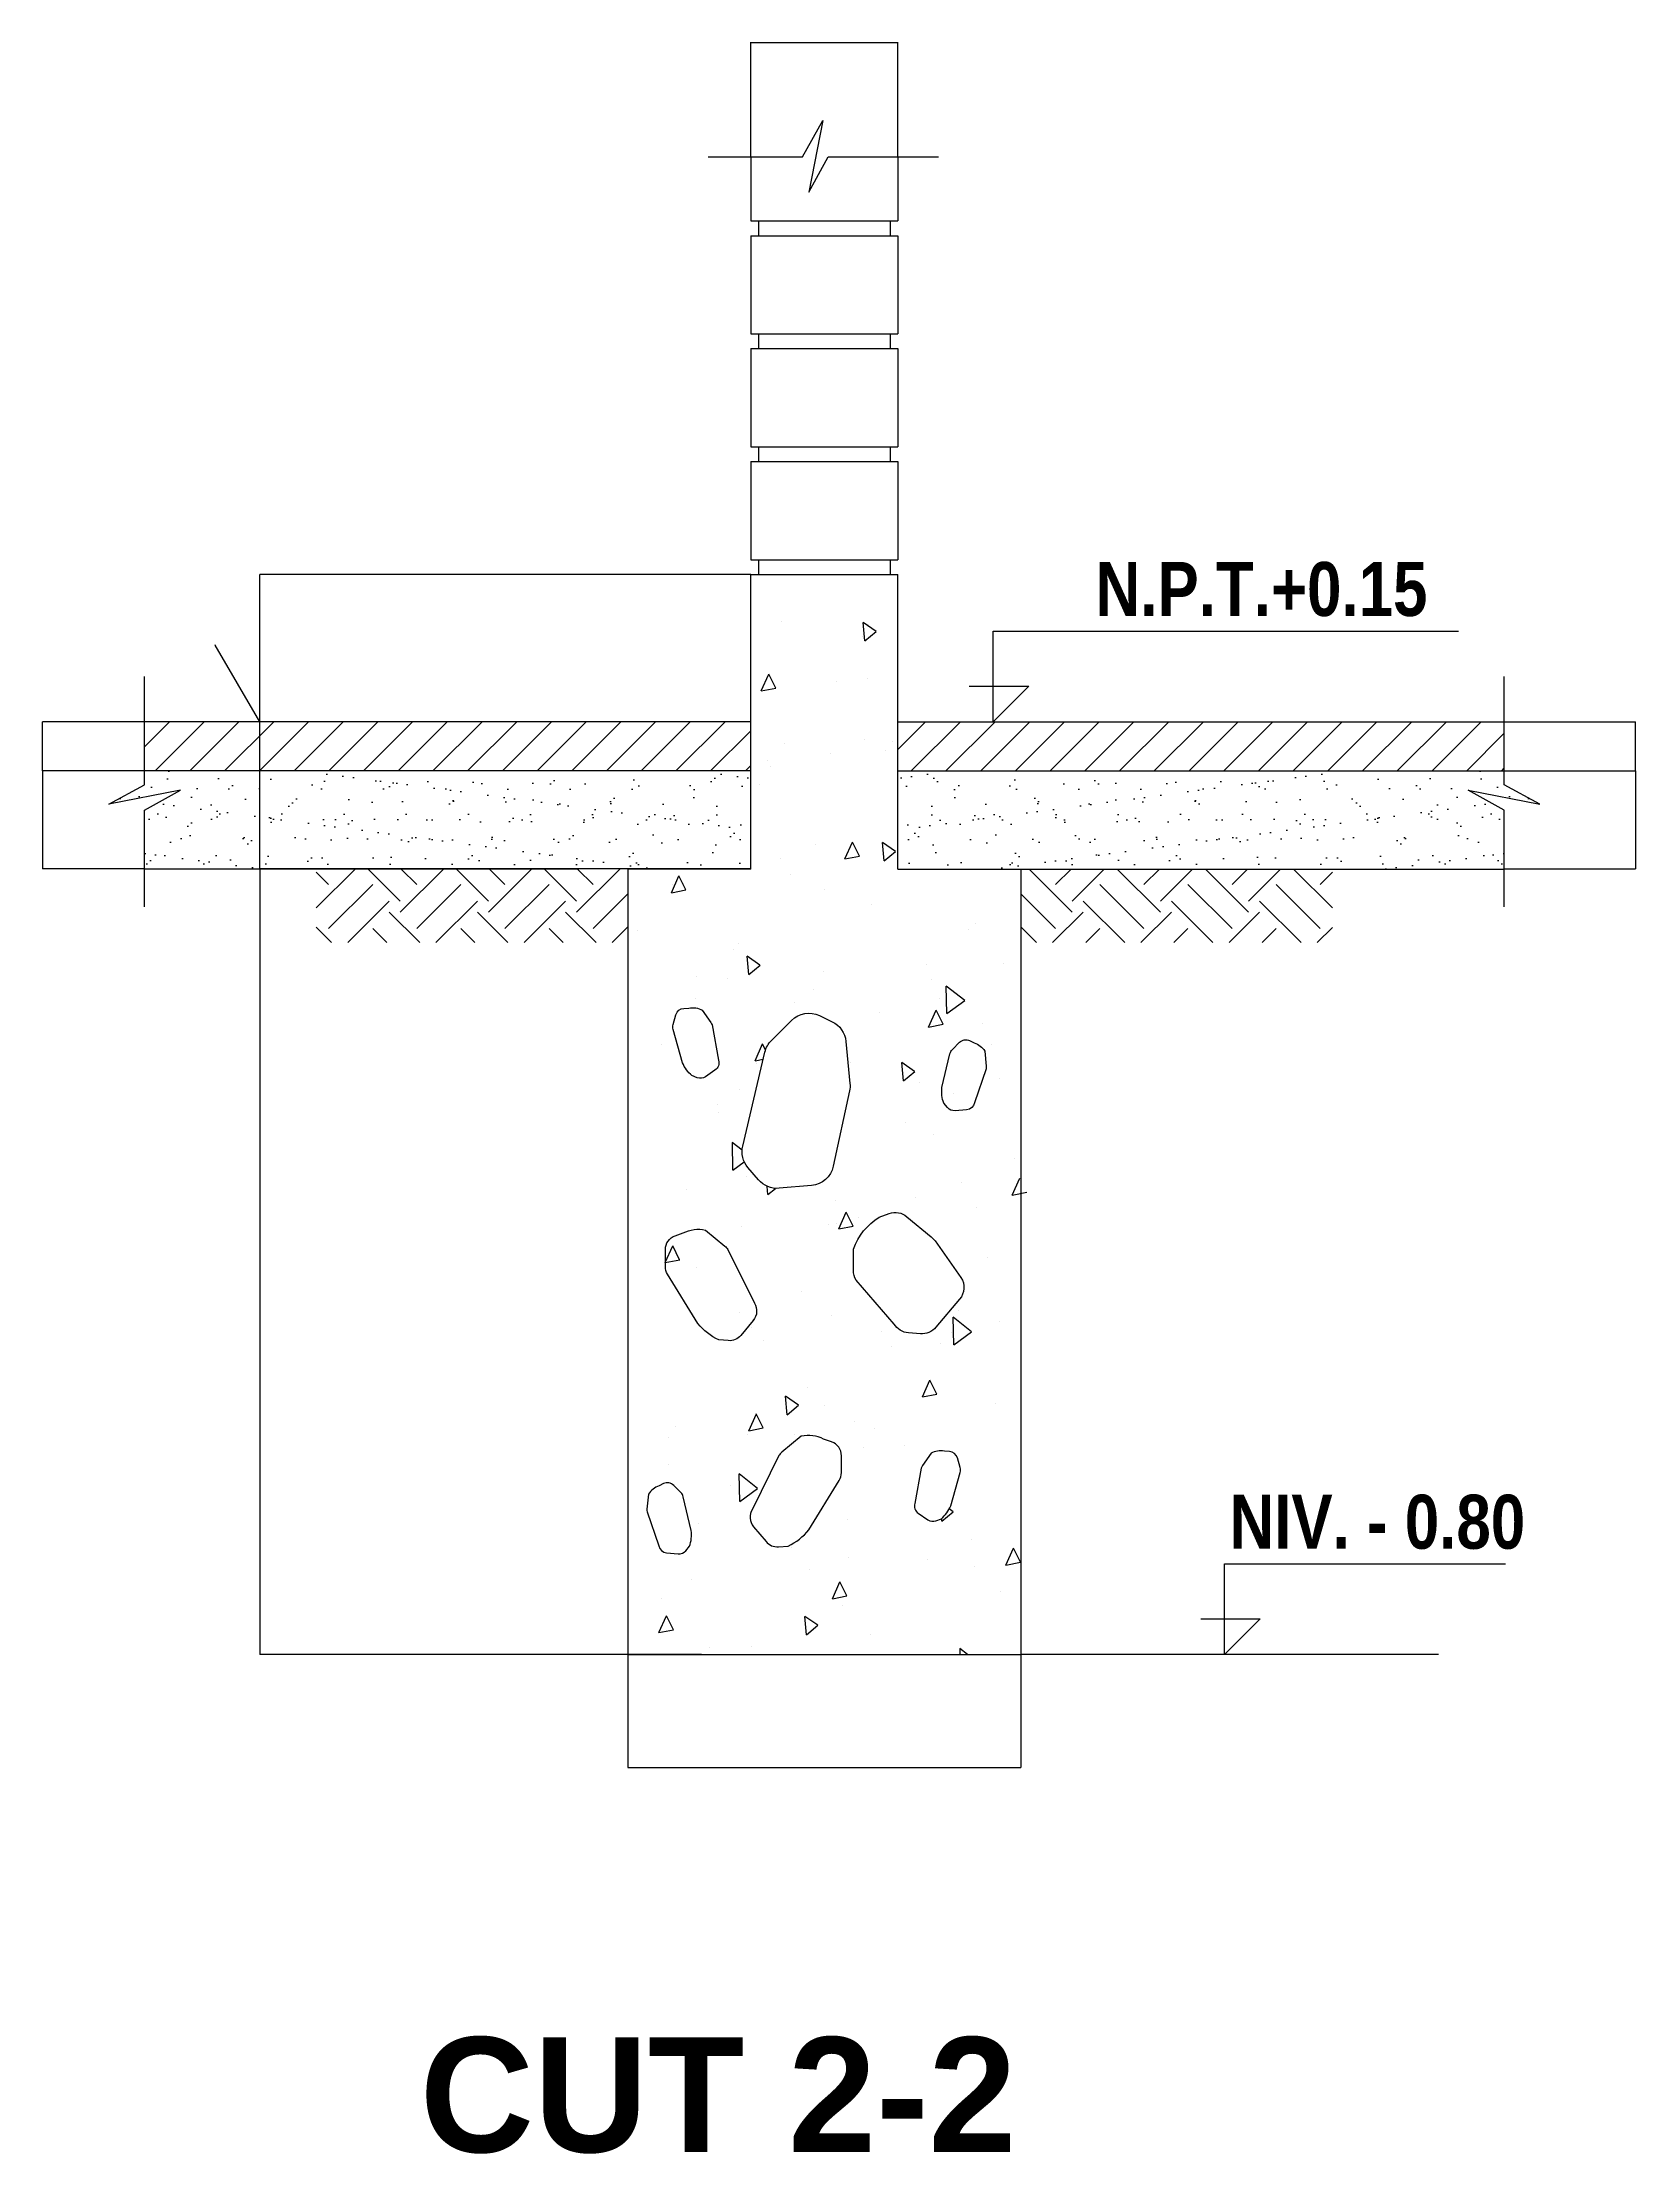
# Model space of a CAD drawing. Header units: millimetres. Extents: x -249630 to 95394, y -188036 to 109963.
# Drawn here: x 21678 to 23301, y -66666 to -64516 of the extents above; entities that cross this region are included whole.
import ezdxf
from ezdxf.enums import TextEntityAlignment as Align

# ---------------------------------------------------------------- set-up
doc = ezdxf.new("R2010")
doc.units = ezdxf.units.MM
doc.header["$PDMODE"] = 2
for name, color, linetype in [('TEXTOS', 11, 'Continuous'), ('TITULOS', 180, 'Continuous'), ('VEREDA', 1, 'Continuous')]:
    doc.layers.add(name, color=color, linetype=linetype)
doc.styles.add('COTAS', font='arial.ttf', dxfattribs={"width": 1.1})
doc.styles.add('DESCRIPCION(E)', font='swisscbi.ttf', dxfattribs={"width": 1.1, "oblique": 15, "height": 0.15})
doc.styles.add('TITULOS(E)', font='swisscbi.ttf', dxfattribs={"oblique": 15, "height": 0.23})
doc.dimstyles.new('Copy of COTA1-25', dxfattribs={"dimscale": 0.25, "dimtxt": 0.22, "dimasz": 0.12, "dimexe": 0.08, "dimexo": 0.05, "dimgap": 0.076, "dimtad": 2, "dimtih": 1, "dimtoh": 1, "dimzin": 4, "dimdsep": 46, "dimtxsty": 'COTAS', "dimblk": 'ARCHTICK', "dimcen": -0.1, "dimclrd": 141, "dimclre": 141, "dimclrt": 11, "dimadec": 0, "dimazin": 0, "dimtfac": 1, "dimtix": 1, "dimtmove": 1, "dimatfit": 3, "dimfxl": 1, "dimtolj": 1, "dimtzin": 0, "dimarcsym": 0})

# ---------------------------------------------------------------- blocks, each defined once
blk = doc.blocks.new('_ArchTick')
at = {"color": 0, "linetype": 'ByBlock', "const_width": 0.15}
blk.add_lwpolyline([(-0.5, -0.5), (0.5, 0.5)], dxfattribs=at)
blk = doc.blocks.new('*D553')
at = {"color": 141, "linetype": 'Continuous', "lineweight": -2, "transparency": 16777216}
for p, q in [((22399.5, -65357.9), (21899.6, -65357.9)), ((21899.6, -65357.9), (21899.6, -66157.9)), ((22349.5, -66157.9), (21899.6, -66157.9))]:
    blk.add_line(p, q, dxfattribs=at)
at = {"layer": 'Defpoints', "color": 0, "linetype": 'Continuous', "transparency": 16777216}
for p in [(22399.5, -65357.9), (21899.6, -66157.9), (22349.5, -66157.9)]:
    blk.add_point(p, dxfattribs=at)
at = {"color": 141, "linetype": 'Continuous', "lineweight": -2, "transparency": 16777216, "xscale": 0.03, "yscale": 0.03, "zscale": 0.03}
for p, rotation in [((21899.6, -65357.9), 90), ((21899.6, -66157.9), 270)]:
    blk.add_blockref('_ArchTick', p, dxfattribs=dict(at, rotation=rotation))
at = {"color": 11, "linetype": 'Continuous', "transparency": 16777216, "insert": (21899.5, -65757.9), "char_height": 0.055, "attachment_point": 5, "style": 'COTAS'}
blk.add_mtext('\\A1;800.00', dxfattribs=at)
blk = doc.blocks.new('*D555')
at = {"color": 141, "linetype": 'Continuous', "lineweight": -2, "transparency": 16777216}
for p, q in [((22274.5, -66158), (22274.5, -66273)), ((22674.5, -66158), (22674.5, -66273)), ((22274.5, -66273), (22674.5, -66273))]:
    blk.add_line(p, q, dxfattribs=at)
at = {"layer": 'Defpoints', "color": 0, "linetype": 'Continuous', "transparency": 16777216}
for p in [(22274.5, -66157.9), (22674.5, -66157.9), (22674.5, -66273)]:
    blk.add_point(p, dxfattribs=at)
at = {"color": 141, "linetype": 'Continuous', "lineweight": -2, "transparency": 16777216, "xscale": 0.03, "yscale": 0.03, "zscale": 0.03, "rotation": 180}
blk.add_blockref('_ArchTick', (22274.5, -66273), dxfattribs=at)
at = {"color": 141, "linetype": 'Continuous', "lineweight": -2, "transparency": 16777216, "xscale": 0.03, "yscale": 0.03, "zscale": 0.03}
blk.add_blockref('_ArchTick', (22674.5, -66273), dxfattribs=at)
at = {"color": 11, "linetype": 'Continuous', "transparency": 16777216, "insert": (22474.5, -66273), "char_height": 0.055, "attachment_point": 5, "style": 'COTAS'}
blk.add_mtext('\\A1;400.00', dxfattribs=at)
blk = doc.blocks.new('*D560')
at = {"color": 141, "linetype": 'Continuous', "lineweight": -2, "transparency": 16777216}
for p, q in [((21782, -65207.9), (21678.3, -65207.9)), ((21678.3, -65257.9), (21678.3, -65207.9)), ((21782, -65257.9), (21678.3, -65257.9))]:
    blk.add_line(p, q, dxfattribs=at)
at = {"layer": 'Defpoints', "color": 0, "linetype": 'Continuous', "transparency": 16777216}
for p in [(21678.3, -65207.9), (21782.1, -65207.9), (21782.1, -65257.9)]:
    blk.add_point(p, dxfattribs=at)
at = {"color": 141, "linetype": 'Continuous', "lineweight": -2, "transparency": 16777216, "xscale": 0.03, "yscale": 0.03, "zscale": 0.03}
for p, rotation in [((21678.3, -65207.9), 90), ((21678.3, -65257.9), 270)]:
    blk.add_blockref('_ArchTick', p, dxfattribs=dict(at, rotation=rotation))
at = {"color": 11, "linetype": 'Continuous', "transparency": 16777216, "insert": (21678.2, -65232.9), "char_height": 0.055, "attachment_point": 5, "style": 'COTAS'}
blk.add_mtext('\\A1;50.00', dxfattribs=at)
blk = doc.blocks.new('*D561')
at = {"color": 141, "linetype": 'Continuous', "lineweight": -2, "transparency": 16777216}
for p, q in [((21782, -65257.9), (21678.3, -65257.9)), ((21678.3, -65257.9), (21678.3, -65357.9)), ((21782, -65357.9), (21678.3, -65357.9))]:
    blk.add_line(p, q, dxfattribs=at)
at = {"layer": 'Defpoints', "color": 0, "linetype": 'Continuous', "transparency": 16777216}
for p in [(21782.1, -65257.9), (21678.3, -65357.9), (21782.1, -65357.9)]:
    blk.add_point(p, dxfattribs=at)
at = {"color": 141, "linetype": 'Continuous', "lineweight": -2, "transparency": 16777216, "xscale": 0.03, "yscale": 0.03, "zscale": 0.03}
for p, rotation in [((21678.3, -65257.9), 90), ((21678.3, -65357.9), 270)]:
    blk.add_blockref('_ArchTick', p, dxfattribs=dict(at, rotation=rotation))
at = {"color": 11, "linetype": 'Continuous', "transparency": 16777216, "insert": (21678.2, -65307.9), "char_height": 0.055, "attachment_point": 5, "style": 'COTAS'}
blk.add_mtext('\\A1;100.00', dxfattribs=at)
blk = doc.blocks.new('*D562')
at = {"color": 141, "linetype": 'Continuous', "lineweight": -2, "transparency": 16777216}
for p, q in [((23167, -65257.9), (23300.6, -65257.9)), ((23300.6, -65257.9), (23300.6, -65357.9)), ((23167, -65357.9), (23300.6, -65357.9))]:
    blk.add_line(p, q, dxfattribs=at)
at = {"layer": 'Defpoints', "color": 0, "linetype": 'Continuous', "transparency": 16777216}
for p in [(23167, -65257.9), (23167, -65357.9), (23300.6, -65357.9)]:
    blk.add_point(p, dxfattribs=at)
at = {"color": 141, "linetype": 'Continuous', "lineweight": -2, "transparency": 16777216, "xscale": 0.03, "yscale": 0.03, "zscale": 0.03}
for p, rotation in [((23300.6, -65257.9), 90), ((23300.6, -65357.9), 270)]:
    blk.add_blockref('_ArchTick', p, dxfattribs=dict(at, rotation=rotation))
at = {"color": 11, "linetype": 'Continuous', "transparency": 16777216, "insert": (23300.8, -65307.9), "char_height": 0.055, "attachment_point": 5, "style": 'COTAS'}
blk.add_mtext('\\A1;100.00', dxfattribs=at)
blk = doc.blocks.new('*D563')
at = {"color": 141, "linetype": 'Continuous', "lineweight": -2, "transparency": 16777216}
for p, q in [((22399.5, -64632.4), (22399.5, -64515.9)), ((22399.5, -64516), (22549.5, -64516)), ((22549.5, -64632.4), (22549.5, -64515.9))]:
    blk.add_line(p, q, dxfattribs=at)
at = {"layer": 'Defpoints', "color": 0, "linetype": 'Continuous', "transparency": 16777216}
for p in [(22549.5, -64516), (22399.5, -64632.5), (22549.5, -64632.5)]:
    blk.add_point(p, dxfattribs=at)
at = {"color": 141, "linetype": 'Continuous', "lineweight": -2, "transparency": 16777216, "xscale": 0.03, "yscale": 0.03, "zscale": 0.03, "rotation": 180}
blk.add_blockref('_ArchTick', (22399.5, -64516), dxfattribs=at)
at = {"color": 141, "linetype": 'Continuous', "lineweight": -2, "transparency": 16777216, "xscale": 0.03, "yscale": 0.03, "zscale": 0.03}
blk.add_blockref('_ArchTick', (22549.5, -64516), dxfattribs=at)
at = {"color": 11, "linetype": 'Continuous', "transparency": 16777216, "insert": (22474.5, -64515.9), "char_height": 0.055, "attachment_point": 5, "style": 'COTAS'}
blk.add_mtext('\\A1;150.00', dxfattribs=at)
blk = doc.blocks.new('*D564')
at = {"color": 141, "linetype": 'Continuous', "lineweight": -2, "transparency": 16777216}
for p, q in [((22399.5, -65057.9), (21899.6, -65057.9)), ((21899.6, -65357.9), (21899.6, -65057.9)), ((21854.2, -65129.9), (21853.9, -65129.9)), ((21899.6, -65207.9), (21854.2, -65129.9)), ((22224.5, -65357.9), (21899.6, -65357.9))]:
    blk.add_line(p, q, dxfattribs=at)
at = {"layer": 'Defpoints', "color": 0, "linetype": 'Continuous', "transparency": 16777216}
for p in [(21899.6, -65057.9), (22399.5, -65057.9), (22224.5, -65357.9)]:
    blk.add_point(p, dxfattribs=at)
at = {"color": 141, "linetype": 'Continuous', "lineweight": -2, "transparency": 16777216, "xscale": 0.03, "yscale": 0.03, "zscale": 0.03}
for p, rotation in [((21899.6, -65057.9), 90), ((21899.6, -65357.9), 270)]:
    blk.add_blockref('_ArchTick', p, dxfattribs=dict(at, rotation=rotation))
at = {"color": 11, "linetype": 'Continuous', "transparency": 16777216, "insert": (21854, -65129.8), "char_height": 0.055, "attachment_point": 5, "style": 'COTAS'}
blk.add_mtext('\\A1;300.00', dxfattribs=at)
blk = doc.blocks.new('*D565')
at = {"color": 141, "linetype": 'Continuous', "lineweight": -2, "transparency": 16777216}
for p, q in [((23167, -65207.9), (23300.6, -65207.9)), ((23300.6, -65257.9), (23300.6, -65207.9)), ((23167, -65257.9), (23300.6, -65257.9))]:
    blk.add_line(p, q, dxfattribs=at)
at = {"layer": 'Defpoints', "color": 0, "linetype": 'Continuous', "transparency": 16777216}
for p in [(23167, -65207.9), (23300.6, -65207.9), (23167, -65257.9)]:
    blk.add_point(p, dxfattribs=at)
at = {"color": 141, "linetype": 'Continuous', "lineweight": -2, "transparency": 16777216, "xscale": 0.03, "yscale": 0.03, "zscale": 0.03}
for p, rotation in [((23300.6, -65207.9), 90), ((23300.6, -65257.9), 270)]:
    blk.add_blockref('_ArchTick', p, dxfattribs=dict(at, rotation=rotation))
at = {"color": 11, "linetype": 'Continuous', "transparency": 16777216, "insert": (23300.7, -65232.9), "char_height": 0.055, "attachment_point": 5, "style": 'COTAS'}
blk.add_mtext('\\A1;50.00', dxfattribs=at)

msp = doc.modelspace()

# ---------------------------------------------------------------- hatches: boundary and pattern name
at = {"linetype": 'Continuous'}
h = msp.add_hatch(dxfattribs=at)
h.set_pattern_fill('AR-SAND', color=2, scale=0.8, style=0)
h.set_pattern_definition([(142.5, (-10086.672, -83979.807), (1.280025, 39.15306), [0, -30.8864, 0, -34.544, 0, -33.02]), (172.5, (-10086.67, -83979.81), (-35.96186, 57.34601), [0, -16.6624, 0, -27.8384, 0, -10.668]), (212.5, (-10061.68, -83979.807), (-63.27939, 0.114975), [0, -10.16, 0, -36.576, 0, -47.752]), (222.5, (-10061.68, -83979.81), (-61.08452, 17.834346), [0, -5.08, 0, -23.9776, 0, -27.432])])
h.paths.add_polyline_path([(21782.057, -65357.946), (21782.057, -65297.976), (21818.761, -65277.581), (21745.89, -65291.754), (21782.057, -65272.051), (21782.057, -65257.946), (22399.534, -65257.946), (22399.534, -65357.946), (22099.534, -65357.946)])
h = msp.add_hatch(dxfattribs=at)
h.set_pattern_fill('AR-SAND', color=2, scale=0.8, style=0)
h.set_pattern_definition([(37.5, (55035.74, -83979.807), (-1.280025, 39.15306), [0, -30.8864, 0, -34.544, 0, -33.02]), (7.5, (55035.74, -83979.81), (35.96186, 57.34601), [0, -16.6624, 0, -27.8384, 0, -10.668]), (327.5, (55010.747, -83979.807), (63.27939, 0.114975), [0, -10.16, 0, -36.576, 0, -47.752]), (317.5, (55010.747, -83979.81), (61.08452, 17.834346), [0, -5.08, 0, -23.9776, 0, -27.432])])
h.paths.add_polyline_path([(23167.012, -65357.946), (23167.012, -65297.976), (23130.308, -65277.581), (23203.178, -65291.754), (23167.012, -65272.051), (23167.012, -65257.946), (22549.534, -65257.946), (22549.534, -65357.946), (22849.534, -65357.946)])
at = {"layer": 'VEREDA', "linetype": 'Continuous'}
h = msp.add_hatch(dxfattribs=at)
h.set_pattern_fill('_USER', color=256, scale=25, angle=45, style=0, pattern_type=0)
h.set_pattern_definition([(45, (-116079.605, -151865.366), (-17.6776695, 17.6776695), [])])
h.paths.add_polyline_path([(21782.057, -65257.946), (21782.057, -65207.946), (22399.534, -65207.946), (22399.534, -65257.946)])
h = msp.add_hatch(dxfattribs=at)
h.set_pattern_fill('_USER', color=256, scale=25, angle=45, style=0, pattern_type=0)
h.set_pattern_definition([(45, (55035.74, -83979.807), (-17.67767, 17.67767), [])])
h.paths.add_polyline_path([(23167.012, -65257.946), (23167.012, -65207.946), (22549.534, -65207.946), (22549.534, -65257.946)])
h = msp.add_hatch(dxfattribs=at)
h.set_pattern_fill('EARTH', color=256, scale=10, angle=45, style=0)
h.set_pattern_definition([(135, (-12441.59, -83979.81), (-7e-15, 89.80256), [63.5, -63.5]), (135, (-12424.75, -83962.97), (-7e-15, 89.80256), [63.5, -63.5]), (135, (-12407.914, -83946.13), (-7e-15, 89.80256), [63.5, -63.5]), (45, (-12407.914, -83934.906), (89.80256, 7e-15), [63.5, -63.5]), (45, (-12424.75, -83918.07), (89.80256, 7e-15), [63.5, -63.5]), (45, (-12441.59, -83901.23), (89.80256, 7e-15), [63.5, -63.5])])
h.paths.add_polyline_path([(21957.057, -65432.946), (21957.057, -65357.946), (22274.534, -65357.946), (22274.534, -65432.946)])
h = msp.add_hatch(dxfattribs=at)
h.set_pattern_fill('EARTH', color=256, scale=10, angle=45, style=0)
h.set_pattern_definition([(45, (57390.66, -83979.81), (7e-15, 89.80256), [63.5, -63.5]), (45, (57373.82, -83962.97), (7e-15, 89.80256), [63.5, -63.5]), (45, (57356.98, -83946.13), (7e-15, 89.80256), [63.5, -63.5]), (135, (57356.98, -83934.906), (-89.80256, 7e-15), [63.5, -63.5]), (135, (57373.82, -83918.07), (-89.80256, 7e-15), [63.5, -63.5]), (135, (57390.66, -83901.23), (-89.80256, 7e-15), [63.5, -63.5])])
h.paths.add_polyline_path([(22992.012, -65432.946), (22992.012, -65357.946), (22674.534, -65357.946), (22674.534, -65432.946)])

# ---------------------------------------------------------------- linework, layer by layer
at = {"color": 1, "linetype": 'Continuous'}
for p, q in [((22452.449, -64632.461), (22472.843, -64595.757)), ((22472.843, -64595.757), (22458.671, -64668.627)), ((22356.331, -64632.461), (22452.449, -64632.461)), ((22458.671, -64668.627), (22478.374, -64632.461)), ((22478.374, -64632.461), (22590.833, -64632.461)), ((21782.057, -65272.051), (21782.057, -65162.018)), ((23167.012, -65272.051), (23167.012, -65162.018)), ((21745.89, -65291.754), (21782.057, -65272.051)), ((21818.761, -65277.581), (21745.89, -65291.754)), ((21782.057, -65297.976), (21818.761, -65277.581)), ((23167.012, -65297.976), (23130.308, -65277.581)), ((23130.308, -65277.581), (23203.178, -65291.754)), ((23203.178, -65291.754), (23167.012, -65272.051)), ((21782.057, -65396.52), (21782.057, -65297.976)), ((23167.012, -65396.52), (23167.012, -65297.976))]:
    msp.add_line(p, q, dxfattribs=at)
at = {"color": 2, "linetype": 'Continuous'}
for p, q in [((22399.534, -64632.461), (22399.534, -64697.946)), ((22549.534, -64632.461), (22549.534, -64697.946)), ((22399.534, -64697.946), (22549.534, -64697.946)), ((22407.534, -64697.946), (22407.534, -64712.946)), ((22541.534, -64697.946), (22541.534, -64712.946)), ((22399.534, -64712.946), (22549.534, -64712.946)), ((22399.534, -64712.946), (22399.534, -64812.946)), ((22549.534, -64712.946), (22549.534, -64812.946)), ((22399.534, -64812.946), (22549.534, -64812.946)), ((22407.534, -64812.946), (22407.534, -64827.946)), ((22541.534, -64812.946), (22541.534, -64827.946)), ((22399.534, -64827.946), (22549.534, -64827.946)), ((22399.534, -64827.946), (22399.534, -64927.946)), ((22549.534, -64827.946), (22549.534, -64927.946)), ((22399.534, -64927.946), (22549.534, -64927.946)), ((22399.534, -64942.946), (22549.534, -64942.946)), ((22399.534, -64942.946), (22399.534, -65042.946)), ((22407.534, -64927.946), (22407.534, -64942.946)), ((22541.534, -64927.946), (22541.534, -64942.946)), ((22549.534, -64942.946), (22549.534, -65042.946)), ((22399.534, -65042.946), (22549.534, -65042.946)), ((22407.534, -65042.946), (22407.534, -65057.946)), ((22541.534, -65042.946), (22541.534, -65057.946)), ((22430.538, -65105.72), (22430.538, -65105.72)), ((22527.271, -65115.912), (22514.146, -65106.875)), ((22515.81, -65125.552), (22514.176, -65106.874)), ((22515.81, -65125.552), (22527.301, -65115.911)), ((22519.167, -65108.945), (22519.167, -65108.945)), ((22513.665, -65121.454), (22513.665, -65121.454)), ((22410.326, -65176.489), (22417.952, -65159.36)), ((22425.021, -65173.629), (22417.923, -65159.362)), ((22410.326, -65176.489), (22425.05, -65173.627)), ((22487.236, -65166.718), (22487.236, -65166.718)), ((22518.352, -65163.425), (22518.352, -65163.425)), ((22399.534, -65207.946), (21782.057, -65207.946)), ((22514.942, -65226.191), (22514.942, -65226.191)), ((22549.534, -65207.946), (23167.012, -65207.946)), ((22416.719, -65247.795), (22416.719, -65247.795)), ((22433.769, -65229.735), (22433.769, -65229.735)), ((22481.016, -65240.278), (22481.016, -65240.278)), ((22536.883, -65237.681), (22536.883, -65237.681)), ((22543.935, -65227.715), (22543.935, -65227.715)), ((22399.534, -65257.946), (21782.057, -65257.946)), ((22419.997, -65253.805), (22419.997, -65253.805)), ((22549.534, -65257.946), (23167.012, -65257.946)), ((22408.675, -65271.787), (22408.675, -65271.787)), ((22465.373, -65332.785), (22465.373, -65332.785)), ((22495.503, -65347.692), (22503.13, -65330.563)), ((22510.198, -65344.831), (22503.1, -65330.564)), ((22546.881, -65340.056), (22533.756, -65331.019)), ((22535.42, -65349.696), (22533.786, -65331.018)), ((22429.545, -65346.981), (22429.545, -65346.981)), ((22495.503, -65347.692), (22510.228, -65344.829)), ((22535.42, -65349.696), (22546.911, -65340.054)), ((22224.534, -65357.946), (21782.057, -65357.946)), ((22318.81, -65382.037), (22326.437, -65364.908)), ((22320.155, -65373.641), (22320.155, -65373.641)), ((22333.505, -65379.177), (22326.407, -65364.91)), ((22330.701, -65372.396), (22330.701, -65372.396)), ((22439.938, -65364.023), (22439.938, -65364.023)), ((22674.534, -65357.946), (23167.012, -65357.946)), ((22318.81, -65382.037), (22333.535, -65379.175)), ((22474.684, -65378.833), (22474.684, -65378.833)), ((22522.072, -65393.782), (22522.072, -65393.782)), ((22621.747, -65420.055), (22621.747, -65420.055)), ((22628.947, -65413.209), (22628.947, -65413.209)), ((22284.307, -65421.038), (22284.307, -65421.038)), ((22381.801, -65439.788), (22381.801, -65439.788)), ((22387.399, -65433.393), (22387.399, -65433.393)), ((22408.993, -65455.758), (22395.868, -65446.721)), ((22397.532, -65465.398), (22395.898, -65446.719)), ((22397.532, -65465.398), (22409.023, -65455.756)), ((22473.524, -65462.122), (22473.524, -65462.122)), ((22578.77, -65454.78), (22578.77, -65454.78)), ((22657.099, -65454.107), (22657.099, -65454.107)), ((22344.147, -65467.771), (22344.147, -65467.771)), ((22376.33, -65469.213), (22376.33, -65469.213)), ((22463.156, -65480.25), (22463.156, -65480.25)), ((22583.319, -65470.136), (22583.319, -65470.136)), ((22617.474, -65491.955), (22598.732, -65477.12)), ((22599.344, -65505.237), (22598.763, -65477.118)), ((22343.373, -65489.868), (22343.373, -65489.868)), ((22444.098, -65494.39), (22444.098, -65494.39)), ((22530.592, -65503.589), (22530.592, -65503.589)), ((22580.68, -65518.894), (22588.307, -65501.765)), ((22595.375, -65516.033), (22588.277, -65501.766)), ((22591.611, -65490.062), (22591.611, -65490.062)), ((22599.344, -65505.237), (22617.504, -65491.954)), ((22580.68, -65518.894), (22595.405, -65516.032)), ((22635.468, -65515.777), (22635.468, -65515.777)), ((22309.083, -65536.604), (22309.083, -65536.604)), ((22403.987, -65553.239), (22411.614, -65536.11)), ((22414.665, -65542.304), (22411.584, -65536.112)), ((22644.966, -65536.283), (22644.966, -65536.283)), ((22403.987, -65553.239), (22412.364, -65551.611)), ((22405.019, -65556.015), (22405.019, -65556.015)), ((22500.796, -65555.388), (22500.796, -65555.388)), ((22566.491, -65564.2), (22553.366, -65555.163)), ((22555.03, -65573.84), (22553.396, -65555.161)), ((22555.03, -65573.84), (22566.521, -65564.198)), ((22388.126, -65582.912), (22388.126, -65582.912)), ((22571.701, -65574.897), (22571.701, -65574.897)), ((22606.538, -65586.363), (22606.538, -65586.363)), ((22652.874, -65571.353), (22652.874, -65571.353)), ((22365.781, -65597.601), (22365.781, -65597.601)), ((22366.591, -65606.096), (22366.591, -65606.096)), ((22557.494, -65616.385), (22557.494, -65616.385)), ((22585.279, -65628.616), (22585.279, -65628.616)), ((22390.803, -65644.435), (22380.809, -65636.523)), ((22381.421, -65664.641), (22380.839, -65636.522)), ((22381.421, -65664.641), (22393.004, -65656.168)), ((22668.184, -65652.51), (22668.184, -65652.51)), ((22394.901, -65670.822), (22394.901, -65670.822)), ((22614.192, -65677.383), (22614.192, -65677.383)), ((22665.857, -65690.096), (22673.484, -65672.967)), ((22333.883, -65684.35), (22333.883, -65684.35)), ((22417.142, -65689.542), (22416.411, -65681.184)), ((22417.142, -65689.542), (22424.706, -65683.195)), ((22486.304, -65695.687), (22486.304, -65695.687)), ((22567.477, -65692.143), (22567.477, -65692.143)), ((22665.857, -65690.096), (22680.582, -65687.234)), ((22479.177, -65719.596), (22479.177, -65719.596)), ((22486.925, -65718.997), (22486.925, -65718.997)), ((22489.165, -65724.441), (22496.791, -65707.312)), ((22503.859, -65721.581), (22496.761, -65707.314)), ((22509.592, -65712.705), (22509.592, -65712.705)), ((22629.756, -65702.59), (22629.756, -65702.59)), ((22312.472, -65758.787), (22320.098, -65741.658)), ((22327.166, -65755.926), (22320.068, -65741.66)), ((22389.809, -65722.323), (22389.809, -65722.323)), ((22489.165, -65724.441), (22503.889, -65721.579)), ((22312.472, -65758.787), (22327.196, -65755.925)), ((22343.918, -65763.668), (22343.918, -65763.668)), ((22641.187, -65753.373), (22641.187, -65753.373)), ((22451.456, -65788.47), (22451.456, -65788.47)), ((22611.456, -65807.284), (22611.456, -65807.284)), ((22388.57, -65809.377), (22388.57, -65809.377)), ((22400.616, -65824.666), (22400.616, -65824.666)), ((22400.906, -65816.477), (22400.906, -65816.477)), ((22482.079, -65812.933), (22482.079, -65812.933)), ((22624.448, -65829.383), (22605.707, -65814.548)), ((22606.319, -65842.665), (22605.738, -65814.546)), ((22652.974, -65818.818), (22652.974, -65818.818)), ((22413.028, -65838.55), (22413.028, -65838.55)), ((22532.811, -65828.932), (22532.811, -65828.932)), ((22542.832, -65843.753), (22542.832, -65843.753)), ((22592.574, -65841.591), (22592.574, -65841.591)), ((22603.851, -65830.226), (22603.851, -65830.226)), ((22606.319, -65842.665), (22624.479, -65829.382)), ((22457.314, -65885.663), (22457.314, -65885.663)), ((22574.342, -65895.644), (22581.968, -65878.515)), ((22574.342, -65895.644), (22589.066, -65892.781)), ((22589.036, -65892.783), (22581.938, -65878.516)), ((22397.649, -65929.989), (22405.275, -65912.86)), ((22412.343, -65927.129), (22405.245, -65912.862)), ((22448.213, -65904.045), (22435.088, -65895.008)), ((22436.752, -65913.686), (22435.118, -65895.007)), ((22436.752, -65913.686), (22448.243, -65904.044)), ((22474.674, -65904.697), (22474.674, -65904.697)), ((22649.272, -65902.588), (22649.272, -65902.588)), ((22322.642, -65925.274), (22322.642, -65925.274)), ((22396.682, -65933.723), (22396.682, -65933.723)), ((22397.649, -65929.989), (22412.373, -65927.127)), ((22444.478, -65934.133), (22444.478, -65934.133)), ((22505.496, -65920.606), (22505.496, -65920.606)), ((22526.058, -65928.074), (22526.058, -65928.074)), ((22315.509, -65937.267), (22315.509, -65937.267)), ((22514.013, -65946.66), (22514.013, -65946.66)), ((22556.029, -65945.159), (22556.029, -65945.159)), ((22316.082, -65964.892), (22316.082, -65964.892)), ((22406.525, -65988.787), (22387.784, -65973.951)), ((22388.396, -66002.069), (22387.814, -65973.95)), ((22379.34, -65986.271), (22379.34, -65986.271)), ((22388.396, -66002.069), (22406.556, -65988.785)), ((22497.892, -66020.925), (22497.892, -66020.925)), ((22594.25, -66022.128), (22594.012, -66019.408)), ((22594.25, -66022.128), (22605.741, -66012.486)), ((22605.711, -66012.487), (22601.712, -66009.734)), ((22346.123, -66024.514), (22346.123, -66024.514)), ((22624.236, -66040.849), (22624.236, -66040.849)), ((22311.284, -66054.512), (22311.284, -66054.512)), ((22440.661, -66048.864), (22440.661, -66048.864)), ((22499.165, -66059.161), (22499.165, -66059.161)), ((22579.247, -66061.387), (22579.247, -66061.387)), ((22659.519, -66066.846), (22667.145, -66049.717)), ((22659.519, -66066.846), (22674.243, -66063.983)), ((22674.213, -66063.985), (22667.115, -66049.718)), ((22339.301, -66081.119), (22339.301, -66081.119)), ((22459.464, -66071.005), (22459.464, -66071.005)), ((22482.826, -66101.191), (22490.452, -66084.062)), ((22497.52, -66098.331), (22490.422, -66084.064)), ((22627.409, -66068.655), (22627.409, -66068.655)), ((22308.787, -66101.366), (22308.787, -66101.366)), ((22482.826, -66101.191), (22497.55, -66098.329)), ((22492.737, -66108.266), (22492.737, -66108.266)), ((22653.427, -66093.537), (22653.427, -66093.537)), ((22306.133, -66135.537), (22313.759, -66118.408)), ((22320.827, -66132.676), (22313.729, -66118.409)), ((22467.822, -66128.189), (22454.698, -66119.152)), ((22456.362, -66137.829), (22454.728, -66119.151)), ((22456.362, -66137.829), (22467.853, -66128.188)), ((22306.133, -66135.537), (22320.857, -66132.675)), ((22357.722, -66150.479), (22357.722, -66150.479)), ((22400.81, -66149.541), (22400.81, -66149.541)), ((22521.11, -66137.152), (22521.11, -66137.152)), ((22620.223, -66157.946), (22612.682, -66151.976)), ((22612.836, -66157.946), (22612.713, -66151.974)), ((23099.908, -66157.946), (22674.534, -66157.946))]:
    msp.add_line(p, q, dxfattribs=at)
at = {"color": 4, "linetype": 'Continuous'}
for p, q in [((22399.534, -65357.946), (22399.534, -65057.946)), ((22399.534, -65057.946), (22549.534, -65057.946)), ((22549.534, -65357.946), (22549.534, -65057.946)), ((22274.534, -65357.946), (22274.534, -66157.946)), ((22399.534, -65357.946), (22274.534, -65357.946)), ((22549.534, -65357.946), (22674.534, -65357.946)), ((22674.534, -65357.946), (22674.534, -66157.946)), ((22274.534, -66157.946), (22674.534, -66157.946))]:
    msp.add_line(p, q, dxfattribs=at)
at = {"color": 1, "linetype": 'Continuous'}
for points in [[(22622.173, -65171.599), (22682.75, -65171.599), (22646.403, -65207.946), (22646.403, -65115.599), (23120.204, -65115.599)], [(22857.889, -66121.599), (22918.465, -66121.599), (22882.119, -66157.946), (22882.119, -66065.599), (23168.133, -66065.599)]]:
    msp.add_lwpolyline(points, dxfattribs=at)
at = {"color": 2, "linetype": 'Continuous'}
for points in [[(22345.147, -65570.46), (22339.638, -65568.412, -0.12051195), (22330.159, -65555.342), (22320.505, -65521.295, -0.13926369), (22320.507, -65516.377), (22323.344, -65506.404, -0.31795627), (22331.441, -65499.884), (22336.579, -65499.564, -0.1694684), (22350.178, -65501.627), (22358.937, -65514.324, -0.0770463), (22360.136, -65516.807), (22366.713, -65552.736, -0.32892827), (22363.157, -65562.812), (22353.336, -65569.473, -0.24257877)], [(22407.34, -65674.473), (22396.744, -65662.05, -0.23902833), (22391.436, -65640.07), (22414.068, -65544.409, -0.13926369), (22420.726, -65532.48), (22441.102, -65512.121, -0.31795627), (22469.565, -65507.256), (22482.463, -65513.43, -0.26312355), (22496.557, -65533.603), (22500.631, -65576.255, -0.0770463), (22500.183, -65583.901), (22483.637, -65660.644, -0.32892827), (22461.379, -65680.28), (22428.541, -65683.154, -0.24257877)], [(22599.993, -65600.97), (22596.185, -65596.492, -0.12051195), (22594.295, -65580.458), (22602.495, -65546.032, -0.13926369), (22604.898, -65541.741), (22612.245, -65534.423, -0.31795627), (22622.494, -65532.687), (22627.134, -65534.917, -0.1694684), (22637.995, -65543.358), (22639.438, -65558.714, -0.0770463), (22639.273, -65561.467), (22627.467, -65596.033, -0.32892827), (22619.444, -65603.09), (22607.621, -65604.107, -0.24257877)], [(22572.359, -65831.331), (22560.151, -65830.362, -0.23902833), (22545.68, -65821.52), (22506.95, -65776.548, -0.13926369), (22504.155, -65766.69), (22504.164, -65745.088, -0.16435213), (22530.353, -65712.383), (22540.467, -65708.817, -0.26312355), (22558.64, -65712.041), (22583.42, -65732.5, -0.0770463), (22587.237, -65736.793), (22613.692, -65773.97, -0.32892827), (22612.301, -65796.188), (22588.207, -65824.691, -0.24257877)], [(22376.73, -65838.291), (22366.964, -65837.516, -0.12051195), (22345.815, -65820.879), (22314.832, -65770.691, -0.13926369), (22312.595, -65762.806), (22312.602, -65745.523, -0.31795627), (22322.614, -65731.383), (22330.706, -65728.53, -0.1694684), (22353.448, -65725.644), (22373.272, -65742.012, -0.0770463), (22376.326, -65745.446), (22403.233, -65800.054, -0.32892827), (22402.121, -65817.828), (22389.408, -65832.98, -0.24257877)], [(22427.798, -66048.234), (22437.564, -66047.459, 0.12051195), (22458.713, -66030.821), (22489.697, -65980.634, 0.13926369), (22491.933, -65972.748), (22491.926, -65955.466, 0.31795627), (22481.914, -65941.326), (22473.822, -65938.472, 0.1694684), (22451.08, -65935.587), (22431.256, -65951.954, 0.0770463), (22428.202, -65955.388), (22401.295, -66009.997, 0.32892827), (22402.408, -66027.771), (22415.12, -66042.922, 0.24257877)], [(22588.191, -66021.724), (22593.701, -66019.675, 0.12051195), (22603.179, -66006.606), (22612.834, -65972.559, 0.13926369), (22612.832, -65967.641), (22609.994, -65957.668, 0.31795627), (22601.897, -65951.148), (22596.759, -65950.828, 0.1694684), (22583.16, -65952.891), (22574.402, -65965.588, 0.0770463), (22573.202, -65968.07), (22566.625, -66004, 0.32892827), (22570.182, -66014.076), (22580.003, -66020.737, 0.24257877)], [(22333.345, -66052.234), (22337.153, -66047.756, 0.12051195), (22339.043, -66031.721), (22330.843, -65997.296, 0.13926369), (22328.44, -65993.005), (22321.094, -65985.687, 0.31795627), (22310.844, -65983.951), (22306.204, -65986.18, 0.1694684), (22295.344, -65994.621), (22293.9, -66009.978, 0.0770463), (22294.066, -66012.731), (22305.871, -66047.297, 0.32892827), (22313.895, -66054.354), (22325.718, -66055.371, 0.24257877)]]:
    msp.add_lwpolyline(points, format="xyb", close=True, dxfattribs=at)

# ---------------------------------------------------------------- texts
at = {"layer": 'TEXTOS', "linetype": 'ByBlock', "style": 'DESCRIPCION(E)'}
for s, p in [('N.P.T.+0.15', (22919.773, -65100.238)), ('NIV. - 0.80', (23037.731, -66050.238))]:
    msp.add_text(s, height=55, dxfattribs=at).set_placement(p, align=Align.CENTER)
at = {"layer": 'TITULOS', "linetype": 'ByBlock', "style": 'TITULOS(E)', "width": 1.2}
msp.add_text('CUT 2-2', height=117, dxfattribs=at).set_placement((22062.65, -66664.786))

# ---------------------------------------------------------------- dimensions: what is measured, and where the dimension line sits
at = {"color": 7, "linetype": 'Continuous'}
for base, p1, p2, picture, middle in [((22549.534, -64515.962), (22399.534, -64632.461), (22549.534, -64632.461), '*D563', (22474.534, -64515.915)), ((22674.534, -66272.966), (22274.534, -66157.946), (22674.534, -66157.946), '*D555', (22474.534, -66273.013))]:
    dim = msp.add_linear_dim(base=base, p1=p1, p2=p2, dimstyle='Copy of COTA1-25', dxfattribs=at)
    dim.commit()
    dim.dimension.update_dxf_attribs({"geometry": picture, "text_midpoint": middle})
dim = msp.add_linear_dim(base=(21899.624, -65057.946), p1=(22224.534, -65357.946), p2=(22399.534, -65057.946), angle=90, dimstyle='Copy of COTA1-25', dxfattribs=at)
dim.commit()
dim.dimension.update_dxf_attribs({"geometry": '*D564', "text_midpoint": (21854.133, -65129.891), "dimtype": 160})
for base, p1, p2, angle, picture, middle in [((21678.292, -65207.946), (21782.057, -65257.946), (21782.057, -65207.946), 90, '*D560', (21678.171, -65232.946)), ((23300.616, -65207.946), (23167.012, -65257.946), (23167.012, -65207.946), 90, '*D565', (23300.737, -65232.946)), ((21678.292, -65357.946), (21782.057, -65257.946), (21782.057, -65357.946), 270, '*D561', (21678.15, -65307.946)), ((23300.616, -65357.946), (23167.012, -65257.946), (23167.012, -65357.946), 270, '*D562', (23300.758, -65307.946)), ((21899.624, -66157.946), (22399.534, -65357.946), (22349.534, -66157.946), 90, '*D553', (21899.48, -65757.946))]:
    dim = msp.add_linear_dim(base=base, p1=p1, p2=p2, angle=angle, dimstyle='Copy of COTA1-25', dxfattribs=at)
    dim.commit()
    dim.dimension.update_dxf_attribs({"geometry": picture, "text_midpoint": middle})

doc.saveas('drawing.dxf')
